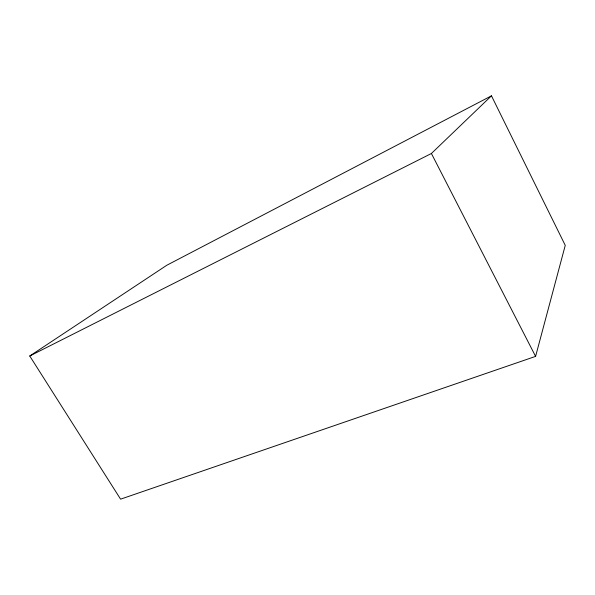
<?xml version="1.0" encoding="UTF-8"?>
<svg xmlns="http://www.w3.org/2000/svg" width="595" height="595" viewBox="0 0 595 595"><rect width="100%" height="100%" fill="white"/><g stroke="black" fill="none" stroke-linecap="round" stroke-linejoin="round"><path stroke-width="0.89" d="M535.597 356.383L565.25 245.371L491.47 95.832L166.793 265.258L29.75 356.003L120.584 499.168L535.597 356.383L431.405 153.495L491.47 95.832M29.75 356.003L431.405 153.495"/></g></svg>
